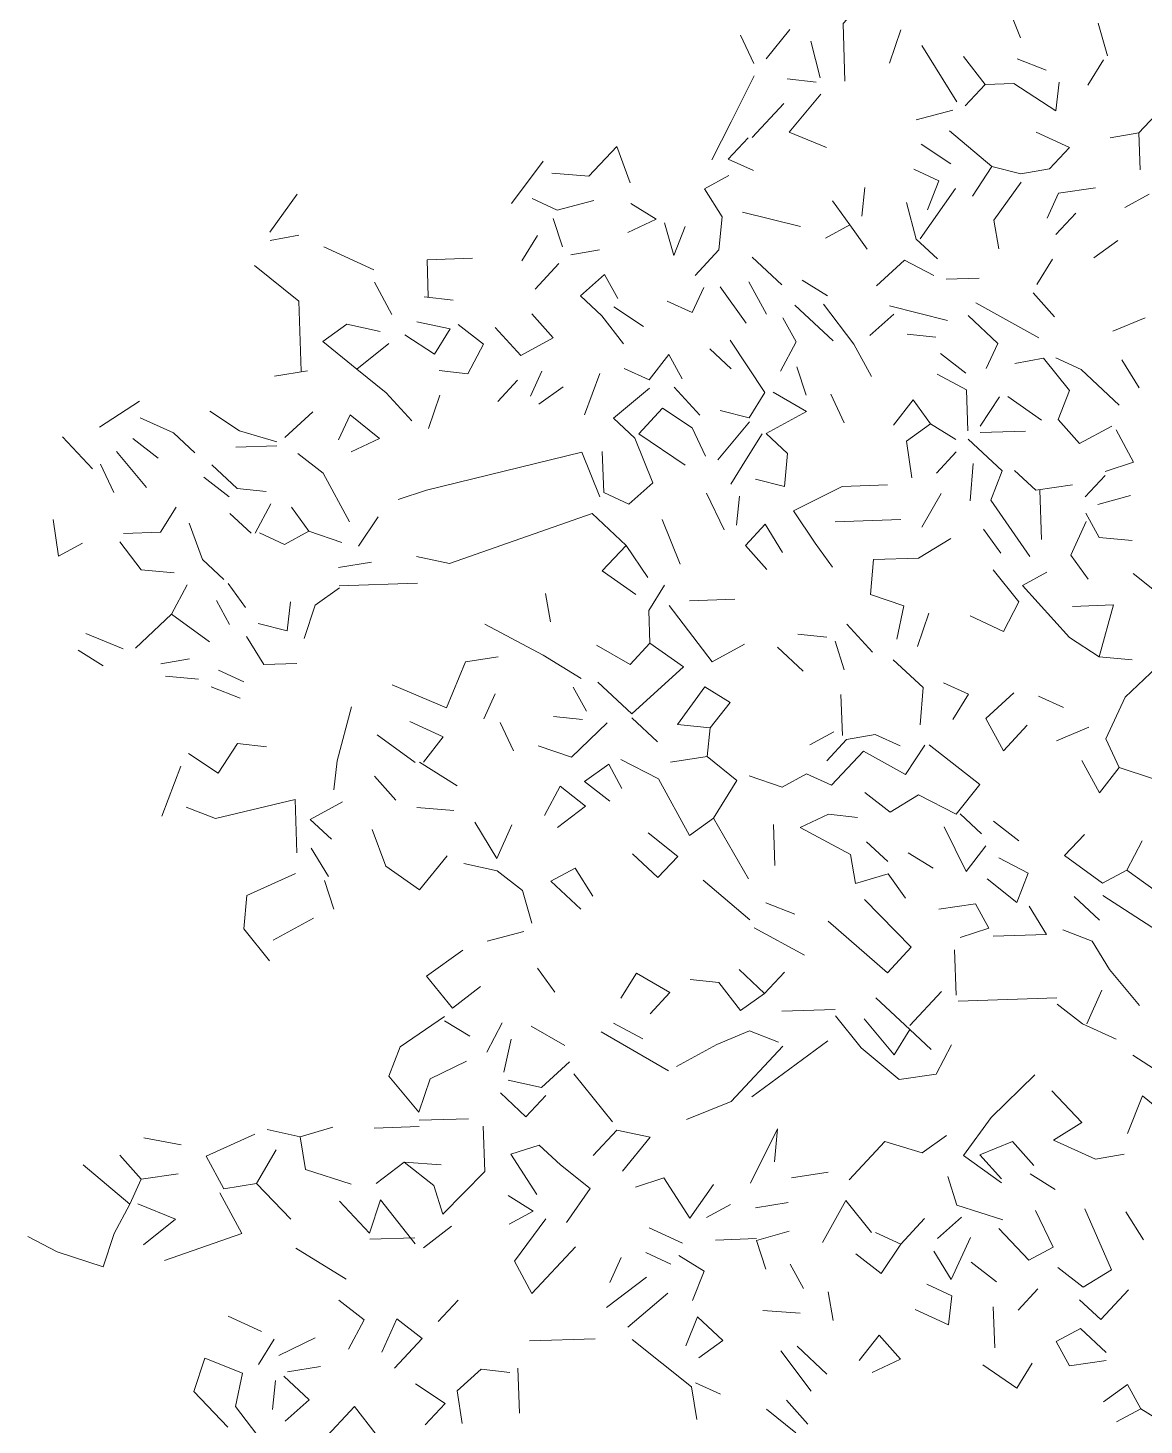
# Model space of a CAD drawing. Header units: metres. Extents: x -2628 to 2344, y 1 to 5026.
# Drawn here: x -2628 to -1326, y 2174 to 3804 of the extents above; entities that cross this region are included whole.
import ezdxf

# ---------------------------------------------------------------- set-up
doc = ezdxf.new("R2010")
doc.units = ezdxf.units.M
doc.layers.add('G-IMPT', color=8, linetype='Continuous', lineweight=13)

# ---------------------------------------------------------------- blocks, each defined once
blk = doc.blocks.new('91 boom02_2D - boom2_dwg_91BM04-5054193-00_0 Basismaterialen')
at = {"layer": 'G-IMPT'}
for p, q in [((-1434.1, 3948.9), (-1466.9, 4032.7)), ((-1593.2, 3918.4), (-1579.5, 3958.9)), ((-1328.3, 3927.3), (-1339.6, 3967)), ((-1438.3, 3923.6), (-1402.8, 3909.9)), ((-1477.2, 3892.3), (-1442.2, 3893.5)), ((-1433.5, 3783.7), (-1398.7, 3789.9)), ((-1626.9, 3732.2), (-1623.1, 3767.3)), ((-1555.9, 3704.6), (-1513, 3766)), ((-2346.3, 3702.9), (-2311.5, 3709.1)), ((-2220, 3667.1), (-2281, 3695.1)), ((-2024.1, 3643.8), (-1995.2, 3674.7)), ((-1609, 3647.7), (-1575.1, 3678.9)), ((-1414, 3649.3), (-1395, 3680)), ((-1668.6, 3635.7), (-1699.4, 3654.7)), ((-2123.7, 3630.3), (-2158.9, 3634.1)), ((-1943, 3611.4), (-1968.8, 3635.6)), ((-1392.7, 3610), (-1418.7, 3639.2)), ((-1661.8, 3580.9), (-1708.3, 3624.3)), ((-1617, 3587.4), (-1587.9, 3613.4)), ((-1572, 3588.9), (-1536.9, 3585.1)), ((-1289.7, 3523.5), (-1310.8, 3557.8)), ((-2300.9, 3544.3), (-2340.7, 3538)), ((-2069.5, 3507.2), (-2045.4, 3533)), ((-2015.8, 3544), (-2029.8, 3513.5)), ((-1963.9, 3490.7), (-1945.6, 3541.3)), ((-2019.4, 3503.8), (-1990.1, 3524.8)), ((-1648.5, 3481.3), (-1664.6, 3515.8)), ((-1483.2, 3476.9), (-1459.4, 3512.7)), ((-1802, 3436.1), (-1763.5, 3482.4)), ((-1428, 3471.2), (-1482.9, 3469.4)), ((-2482.5, 3438.1), (-2513.3, 3462.1)), ((-2536.1, 3396.3), (-2552.3, 3430.8)), ((-1408.5, 3339.3), (-1410.6, 3399.3)), ((-2364.3, 3347.1), (-2345.5, 3382.7)), ((-1794.2, 3351.3), (-1815.6, 3395.6)), ((-1554.1, 3354.4), (-1530.5, 3395.3)), ((-1847.8, 3309.5), (-1869.6, 3363.8)), ((-1458, 3322.6), (-1479, 3352)), ((-1942.5, 3301.3), (-1913.5, 3332.2)), ((-1557.9, 3316.8), (-1518.6, 3340.6)), ((-2462.8, 3298.7), (-2502.9, 3302.4)), ((-2262.1, 3283), (-2167.2, 3286.2)), ((-2395.6, 3236), (-2411.6, 3265.4)), ((-2378.2, 3166.5), (-2408.8, 3180.5)), ((-1811.1, 3110.6), (-1787.1, 3141.4)), ((-2001.6, 3124.2), (-1966.5, 3120.4)), ((-1875.5, 3093.5), (-1906.5, 3122.4)), ((-1454.9, 3082.6), (-1476.2, 3121.9)), ((-2169.8, 3068.5), (-2215.9, 3101.9)), ((-2477.8, 3003), (-2454.8, 3063.9)), ((-1338.1, 3031.5), (-1359.4, 3070.9)), ((-2193.3, 3022.7), (-2219.2, 3051.8)), ((-1933.1, 3021.4), (-1963.9, 3045.4)), ((-2275.2, 2929.9), (-2296.4, 2964.2)), ((-1337.9, 2876.5), (-1368.8, 2905.4)), ((-2342.6, 2852.5), (-2293.5, 2879.2)), ((-1595.8, 2812.7), (-1566.9, 2843.7)), ((-1325.8, 2816.8), (-1347, 2851.1)), ((-2000.3, 2789.1), (-2021.3, 2818.4)), ((-1389.7, 2782.2), (-1509.7, 2778.1)), ((-2103.5, 2735.6), (-2134.2, 2754.5)), ((-2028.9, 2748), (-1988.1, 2724.4)), ((-1862, 2693.7), (-1943.6, 2741)), ((-1760.8, 2662.1), (-1668.1, 2730.2)), ((-1304.1, 2617.4), (-1285.6, 2663.1)), ((-2165.1, 2633.4), (-2105.2, 2635.4)), ((-2454.3, 2603.6), (-2499.6, 2612.1)), ((-1957.2, 2550.4), (-1993.2, 2579.1)), ((-1902.2, 2552.2), (-1867.6, 2563.4)), ((-2225.5, 2496.3), (-2211.9, 2536.8)), ((-1756.3, 2527.1), (-1716.5, 2533.5)), ((-2500.2, 2482), (-2461.2, 2513.3)), ((-1885.5, 2502.8), (-1844.9, 2484.1)), ((-1974.8, 2479.8), (-2027.9, 2422.9)), ((-2253.7, 2440.3), (-2315, 2478.2)), ((-1698, 2429), (-1714, 2458.5)), ((-1463.1, 2437), (-1493.9, 2460.9)), ((-1702, 2398.9), (-1747.1, 2402.4)), ((-2250.8, 2355.4), (-2232, 2391)), ((-2360.2, 2336.7), (-2341.2, 2367.3)), ((-2335.6, 2347.5), (-2291.3, 2369)), ((-2031, 2365.3), (-1951, 2368)), ((-2324.9, 2327.9), (-2285.1, 2334.2))]:
    blk.add_line(p, q, dxfattribs=at)
at = {"layer": 'G-IMPT', "flags": 128}
for points in [[(-1649.8, 3966.6), (-1647.4, 3896.6), (-1649.8, 3966.6), (-1647.4, 3896.6), (-1649.8, 3966.6), (-1647.4, 3896.6), (-1649.8, 3966.6), (-1625.7, 3992.4)], [(-1774.4, 3952.3), (-1758.2, 3917.9)], [(-1553.9, 3939.7), (-1511.5, 3871.2)], [(-1717.6, 3899.2), (-1682.5, 3895.4)], [(-1676.9, 3880.6), (-1715.4, 3834.3), (-1669.7, 3815.8), (-1715.4, 3834.3)], [(-1721.6, 3869.1), (-1760.2, 3827.8)], [(-1520.3, 3835.9), (-1468.8, 3792.6), (-1433.5, 3783.7), (-1468.8, 3792.6)], [(-2003.9, 3784.5), (-1958.7, 3781), (-1924.9, 3817.2), (-1908.4, 3772.7), (-1924.9, 3817.2), (-1958.7, 3781)], [(-2014.4, 3799.2), (-2052.7, 3747.8)], [(-1433.2, 3773.8), (-1466.6, 3727.6), (-1460.5, 3692.8), (-1466.6, 3727.6)], [(-2313.2, 3759), (-2346.6, 3712.9)], [(-1952.7, 3751.2), (-1997.4, 3739.7), (-2027.8, 3753.7), (-1997.4, 3739.7)], [(-1277.6, 3759), (-1307.1, 3743), (-1277.6, 3759), (-1307.1, 3743), (-1277.6, 3759), (-1307.1, 3743)], [(-1876.9, 3728.7), (-1911.4, 3712.6), (-1876.9, 3728.7), (-1907.6, 3747.7)], [(-1662.6, 3751), (-1641.5, 3721.7)], [(-2002, 3729.5), (-1990.9, 3694.9)], [(-1641.5, 3721.7), (-1620.5, 3692.4), (-1641.5, 3721.7), (-1671, 3705.7)], [(-2021.3, 3708.9), (-2040.3, 3678.2)], [(-1980.5, 3685.2), (-1945.7, 3691.4)], [(-1760.3, 3682.7), (-1724.2, 3648.8), (-1760.3, 3682.7), (-1724.2, 3648.8)], [(-1539.5, 3660.1), (-1575.1, 3678.9), (-1609, 3647.7), (-1575.1, 3678.9)], [(-2219.5, 3652.1), (-2198.2, 3612.9)], [(-1939.7, 3661.6), (-1923.7, 3632.1), (-1939.7, 3661.6), (-1968.8, 3635.6), (-1943, 3611.4), (-1916.8, 3577.3), (-1943, 3611.4), (-1968.8, 3635.6), (-1943, 3611.4), (-1968.8, 3635.6)], [(-1484.3, 3656.9), (-1524.3, 3655.6)], [(-1593.2, 3623.2), (-1522.6, 3605.6), (-1593.2, 3623.2), (-1522.6, 3605.6)], [(-2212.5, 3592.3), (-2252.8, 3601)], [(-1497.8, 3611.5), (-1461.6, 3577.7), (-1475.6, 3547.2), (-1461.6, 3577.7)], [(-1282.5, 3608.7), (-1322, 3592.4)], [(-1811.6, 3570.9), (-1785.7, 3546.7)], [(-1705.8, 3549.4), (-1694.6, 3514.8), (-1705.8, 3549.4), (-1694.6, 3514.8)], [(-1406, 3559.6), (-1374.6, 3520.6), (-1406, 3559.6), (-1374.6, 3520.6)], [(-1928.8, 3486.8), (-1903, 3462.7), (-1881.1, 3408.4), (-1903, 3462.7), (-1928.8, 3486.8), (-1885, 3523.4)], [(-2504.8, 3507.4), (-2553.8, 3475.8)], [(-1449.4, 3513.1), (-1408.4, 3484.5)], [(-2419.4, 3495.3), (-2383.5, 3471.5), (-2338, 3458), (-2383.5, 3471.5)], [(-2294.3, 3494.5), (-2328.2, 3463.3)], [(-2249.1, 3491), (-2213.1, 3462.3)], [(-1388.4, 3485.1), (-1362.4, 3455.9), (-1388.4, 3485.1), (-1362.4, 3455.9)], [(-2598.4, 3464.2), (-2562.1, 3425.4), (-2598.4, 3464.2), (-2562.1, 3425.4)], [(-1833.3, 3475.1), (-1817.1, 3440.6)], [(-2337.9, 3453), (-2387.8, 3451.4)], [(-1491.7, 3431.6), (-1495.1, 3386.4), (-1491.7, 3431.6), (-1495.1, 3386.4)], [(-2426.6, 3415), (-2395.8, 3391.1)], [(-1331.1, 3417), (-1355.3, 3391.2)], [(-1709.9, 3374.2), (-1683.6, 3335), (-1709.9, 3374.2), (-1650.8, 3403.7), (-1595.9, 3405.6), (-1650.8, 3403.7), (-1709.9, 3374.2), (-1650.8, 3403.7)], [(-1339.9, 3381.7), (-1300.3, 3393)], [(-2214.9, 3367.1), (-2238.7, 3331.3)], [(-1579.4, 3363.6), (-1659.3, 3360.9), (-1579.4, 3363.6), (-1659.3, 3360.9)], [(-2529.1, 3336.5), (-2502.9, 3302.4), (-2462.8, 3298.7), (-2502.9, 3302.4)], [(-2397.3, 3285.9), (-2376.2, 3256.6), (-2397.3, 3285.9), (-2376.2, 3256.6)], [(-2360.6, 3237.2), (-2325.3, 3228.3), (-2321.5, 3263.5), (-2325.3, 3228.3)], [(-2321.5, 3263.5), (-2325.3, 3228.3)], [(-1781.2, 3266.7), (-1836.3, 3264.9), (-1781.2, 3266.7), (-1836.3, 3264.9), (-1781.2, 3266.7), (-1836.3, 3264.9)], [(-1861.1, 3259), (-1808.7, 3190.8), (-1769.4, 3212.1), (-1808.7, 3190.8)], [(-1559.2, 3209.2), (-1545.5, 3249.7)], [(-2570.3, 3225.1), (-2524.7, 3206.6)], [(-2375.1, 3221.6), (-2353.9, 3187.3), (-2375.1, 3221.6), (-2353.9, 3187.3), (-2313.9, 3188.6), (-2353.9, 3187.3)], [(-1884.5, 3213.2), (-1843.6, 3184.6), (-1884.5, 3213.2), (-1908.7, 3187.4)], [(-1808.7, 3190.8), (-1769.4, 3212.1)], [(-1704.8, 3224.3), (-1669.6, 3220.5)], [(-1659.5, 3215.8), (-1648.3, 3181.1)], [(-1729.3, 3208.4), (-1698.3, 3179.4)], [(-1307, 3147.6), (-1330.3, 3096.9), (-1307, 3147.6), (-1268.2, 3184)], [(-2473.5, 3173.3), (-2433.4, 3169.6)], [(-2382.5, 3146.3), (-2418, 3160.1)], [(-1977.8, 3160), (-1961.7, 3130.5), (-1977.8, 3160), (-1961.7, 3130.5)], [(-1851.1, 3114.3), (-1811.1, 3110.6), (-1787.1, 3141.4), (-1817.7, 3160.4)], [(-2072.5, 3151.8), (-2086.5, 3121.3)], [(-1652.3, 3151), (-1650.6, 3101), (-1652.3, 3151), (-1650.6, 3101)], [(-2066.4, 3117), (-2050.2, 3082.5)], [(-1660.8, 3105.7), (-1690.2, 3089.7)], [(-2164.8, 3068.7), (-2118.8, 3040.1)], [(-1918.6, 3036.9), (-1934.6, 3066.4), (-1963.9, 3045.4), (-1933.1, 3021.4), (-1963.9, 3045.4), (-1933.1, 3021.4), (-1963.9, 3045.4), (-1934.6, 3066.4)], [(-1962.9, 3015.4), (-1997, 2989.3), (-1962.9, 3015.4), (-1993.7, 3039.4), (-2012.5, 3003.8), (-1993.7, 3039.4)], [(-2122.8, 3010), (-2168, 3013.5), (-2122.8, 3010), (-2168, 3013.5), (-2122.8, 3010), (-2168, 3013.5)], [(-2097.3, 2995.9), (-2070.8, 2951.8), (-2052.2, 2992.4), (-2070.8, 2951.8)], [(-1874.9, 2928.4), (-1905.9, 2957.3), (-1874.9, 2928.4), (-1905.9, 2957.3), (-1874.9, 2928.4), (-1850.8, 2954.2), (-1874.9, 2928.4), (-1850.8, 2954.2)], [(-1570.8, 2958.7), (-1540.1, 2939.7), (-1570.8, 2958.7), (-1540.1, 2939.7)], [(-2110.6, 2945.4), (-2070.3, 2936.8)], [(-2039.5, 2912.8), (-2028.1, 2873.2), (-2039.5, 2912.8), (-2070.3, 2936.8), (-2039.5, 2912.8), (-2070.3, 2936.8)], [(-1819.7, 2925.2), (-1763.1, 2877.1), (-1819.7, 2925.2), (-1763.1, 2877.1), (-1819.7, 2925.2), (-1763.1, 2877.1)], [(-1333.8, 2906.6), (-1267.4, 2863.8)], [(-1743.8, 2897.7), (-1708.3, 2884), (-1743.8, 2897.7), (-1708.3, 2884)], [(-1623.8, 2901.8), (-1566.9, 2843.7), (-1595.8, 2812.7), (-1668, 2875.3), (-1595.8, 2812.7), (-1566.9, 2843.7)], [(-1423.5, 2893.6), (-1402.3, 2859.3), (-1467.3, 2857.1), (-1402.3, 2859.3)], [(-1757.8, 2867.3), (-1696.7, 2834.3), (-1757.8, 2867.3), (-1696.7, 2834.3)], [(-2156.1, 2808.8), (-2124.7, 2769.8)], [(-1776.1, 2816.6), (-1745.1, 2787.6), (-1721, 2813.5), (-1745.1, 2787.6)], [(-1335, 2791.5), (-1353.6, 2750.8)], [(-1724.3, 2765.9), (-1659.3, 2768.1)], [(-2064.1, 2751.8), (-2082.9, 2716.2)], [(-1893.3, 2732.6), (-1929, 2751.4), (-1893.3, 2732.6), (-1929, 2751.4)], [(-1627.8, 2721.6), (-1581.5, 2683.1), (-1627.8, 2721.6), (-1581.5, 2683.1), (-1536.7, 2689.6), (-1517.9, 2725.3), (-1536.7, 2689.6), (-1581.5, 2683.1), (-1627.8, 2721.6), (-1659.1, 2760.5)], [(-1659.1, 2760.5), (-1627.8, 2721.6), (-1581.5, 2683.1), (-1627.8, 2721.6), (-1581.5, 2683.1), (-1627.8, 2721.6)], [(-2053.4, 2732.2), (-2062, 2691.9)], [(-1722.9, 2723.4), (-1785.6, 2656.2), (-1840, 2634.4), (-1785.6, 2656.2)], [(-1976.9, 2689.8), (-1929.9, 2631.4)], [(-1359.6, 2630.6), (-1395.9, 2669.4), (-1359.6, 2630.6), (-1393.9, 2609.4), (-1359.6, 2630.6), (-1395.9, 2669.4)], [(-2364.6, 2616.7), (-2423.8, 2589.7), (-2364.6, 2616.7), (-2423.8, 2589.7), (-2402.4, 2550.3), (-2423.8, 2589.7)], [(-2019, 2603.3), (-2053.6, 2592.1), (-2019, 2603.3), (-1993.2, 2579.1)], [(-1503.3, 2590.7), (-1457.1, 2557.3)], [(-2147.4, 2554), (-2136.2, 2519.3)], [(-1835.9, 2514.5), (-1867.6, 2563.4), (-1902.2, 2552.2), (-1867.6, 2563.4), (-1902.2, 2552.2), (-1867.6, 2563.4), (-1902.2, 2552.2), (-1867.6, 2563.4), (-1835.9, 2514.5), (-1807.2, 2555.4), (-1835.9, 2514.5), (-1807.2, 2555.4)], [(-2506.9, 2531.8), (-2461.2, 2513.3), (-2500.2, 2482), (-2461.2, 2513.3), (-2500.2, 2482), (-2461.2, 2513.3), (-2500.2, 2482), (-2461.2, 2513.3), (-2506.9, 2531.8), (-2461.2, 2513.3), (-2506.9, 2531.8), (-2461.2, 2513.3), (-2506.9, 2531.8), (-2461.2, 2513.3)], [(-1786.4, 2531.1), (-1815.9, 2515.1), (-1786.4, 2531.1), (-1815.9, 2515.1)], [(-1646.5, 2535.8), (-1674.8, 2484.9), (-1646.5, 2535.8), (-1615.2, 2496.9), (-1646.5, 2535.8), (-1674.8, 2484.9)], [(-1550.8, 2514.1), (-1579.7, 2483), (-1550.8, 2514.1), (-1579.7, 2483)], [(-1505.8, 2515.6), (-1534.9, 2489.6)], [(-1305.9, 2522.3), (-1284.7, 2488)], [(-2125.8, 2504.7), (-2159.9, 2478.5), (-2125.8, 2504.7), (-2159.9, 2478.5)], [(-2225.2, 2488.8), (-2170.3, 2490.6), (-2225.2, 2488.8), (-2170.3, 2490.6)], [(-1919.4, 2466.6), (-1933.3, 2436.1), (-1919.4, 2466.6), (-1933.3, 2436.1)], [(-1889.5, 2472.6), (-1859.1, 2458.6), (-1889.5, 2472.6), (-1859.1, 2458.6), (-1889.5, 2472.6), (-1859.1, 2458.6)], [(-1323.5, 2451.7), (-1357.8, 2430.5), (-1323.5, 2451.7), (-1357.8, 2430.5)], [(-2262.8, 2415), (-2232, 2391), (-2250.8, 2355.4), (-2232, 2391), (-2262.8, 2415), (-2232, 2391)], [(-2117.8, 2414.8), (-2141.9, 2389)], [(-1667.8, 2425), (-1661.6, 2390.2), (-1667.8, 2425), (-1661.6, 2390.2), (-1667.8, 2425), (-1661.6, 2390.2), (-1667.8, 2425), (-1661.6, 2390.2)], [(-1302.7, 2427.4), (-1336.4, 2391.2), (-1302.7, 2427.4), (-1336.4, 2391.2), (-1362.3, 2415.4), (-1336.4, 2391.2)], [(-2397.2, 2395.4), (-2356.5, 2376.8)], [(-1826.8, 2394.7), (-1795.9, 2365.7), (-1825.1, 2344.7), (-1795.9, 2365.7), (-1826.8, 2394.7), (-1840.7, 2359.2)], [(-2192, 2392.3), (-2161.2, 2368.4)], [(-1390.6, 2364.4), (-1374.6, 2334.9)], [(-2425.5, 2344.4), (-2439.1, 2304), (-2425.5, 2344.4), (-2439.1, 2304), (-2425.5, 2344.4), (-2439.1, 2304), (-2425.5, 2344.4), (-2379.9, 2326)], [(-1669.4, 2324.9), (-1705.6, 2358.8)], [(-1743, 2282.5), (-1707, 2253.6)]]:
    blk.add_lwpolyline(points, close=True, dxfattribs=at)
for points in [[(-1714.6, 3959.3), (-1743.4, 3923.4), (-1714.6, 3959.3), (-1743.4, 3923.4)], [(-1677.6, 3900.6), (-1689.1, 3945.2), (-1677.6, 3900.6), (-1689.1, 3945.2)], [(-1503.4, 3926.5), (-1477.2, 3892.3), (-1503.4, 3926.5), (-1477.2, 3892.3), (-1501.3, 3866.5), (-1477.2, 3892.3), (-1442.2, 3893.5), (-1391.1, 3860.2), (-1387.2, 3895.4), (-1391.1, 3860.2)], [(-1333.1, 3922.2), (-1352.1, 3891.5), (-1333.1, 3922.2), (-1352.1, 3891.5)], [(-1809.4, 3801), (-1785.8, 3846.9), (-1757.7, 3902.8), (-1785.8, 3846.9), (-1757.7, 3902.8)], [(-1516.2, 3861), (-1560.8, 3849.5), (-1516.2, 3861), (-1560.8, 3849.5)], [(-1290.1, 3833.6), (-1288.6, 3788.6), (-1290.1, 3833.6), (-1288.6, 3788.6), (-1290.1, 3833.6), (-1324.9, 3827.5), (-1290.1, 3833.6), (-1256.3, 3869.8), (-1215.7, 3851.1), (-1256.3, 3869.8), (-1215.7, 3851.1), (-1256.3, 3869.8)], [(-1765.2, 3827.6), (-1789.4, 3801.7), (-1758.8, 3787.8), (-1789.4, 3801.7), (-1758.8, 3787.8)], [(-1492.6, 3756.7), (-1468.8, 3792.6), (-1433.5, 3783.7), (-1398.7, 3789.9), (-1374.6, 3815.7), (-1415.2, 3834.4), (-1374.6, 3815.7)], [(-1518.9, 3795.9), (-1554.8, 3819.7), (-1518.9, 3795.9), (-1554.8, 3819.7), (-1518.9, 3795.9), (-1554.8, 3819.7), (-1518.9, 3795.9), (-1554.8, 3819.7)], [(-1547.1, 3739.9), (-1533.3, 3775.4), (-1547.1, 3739.9), (-1533.3, 3775.4), (-1563.8, 3789.4)], [(-1829.6, 3660.3), (-1800.6, 3691.3), (-1796.9, 3731.4), (-1818.1, 3765.7), (-1788.7, 3781.8)], [(-1800.6, 3691.3), (-1796.9, 3731.4), (-1818.1, 3765.7)], [(-1387.7, 3760.3), (-1401.7, 3729.8), (-1387.7, 3760.3), (-1401.7, 3729.8), (-1387.7, 3760.3), (-1342.9, 3766.8)], [(-1701.5, 3719.7), (-1772.1, 3737.3), (-1701.5, 3719.7), (-1772.1, 3737.3)], [(-1535.1, 3680.3), (-1560.9, 3704.4), (-1572.5, 3749), (-1560.9, 3704.4), (-1535.1, 3680.3), (-1560.9, 3704.4), (-1572.5, 3749)], [(-1391.1, 3710.1), (-1366.9, 3736), (-1391.1, 3710.1), (-1366.9, 3736)], [(-1855.4, 3684.4), (-1841.6, 3719.9), (-1855.4, 3684.4), (-1866.8, 3724.1)], [(-1315.7, 3702.7), (-1345, 3681.7), (-1315.7, 3702.7), (-1345, 3681.7)], [(-2311.3, 3629), (-2308.5, 3544.1), (-2311.3, 3629), (-2308.5, 3544.1), (-2311.3, 3629), (-2365.3, 3672.3)], [(-2153.9, 3634.3), (-2155.4, 3679.3), (-2100.4, 3681.2), (-2155.4, 3679.3), (-2100.4, 3681.2), (-2155.4, 3679.3)], [(-1742.9, 3613.2), (-1764.3, 3652.5), (-1742.9, 3613.2), (-1764.3, 3652.5)], [(-1863.6, 3629.2), (-1833.1, 3615.1), (-1819.1, 3645.6), (-1833.1, 3615.1)], [(-1767.6, 3602.3), (-1799.1, 3646.3), (-1767.6, 3602.3), (-1799.1, 3646.3), (-1767.6, 3602.3), (-1799.1, 3646.3)], [(-1892.5, 3598.1), (-1928.3, 3622), (-1892.5, 3598.1), (-1928.3, 3622)], [(-1615.3, 3537.5), (-1636.6, 3576.8), (-1673.4, 3625.5), (-1636.6, 3576.8)], [(-1411.8, 3584.4), (-1488.2, 3626.8), (-1411.8, 3584.4), (-1488.2, 3626.8)], [(-2173.8, 3483.6), (-2205, 3517.5), (-2240.9, 3546.4), (-2282.1, 3580), (-2252.8, 3601), (-2212.5, 3592.3), (-2252.8, 3601), (-2282.1, 3580), (-2240.9, 3546.4), (-2202, 3577.7)], [(-2146.5, 3564.6), (-2127.5, 3595.2), (-2167.9, 3603.8), (-2127.5, 3595.2), (-2167.9, 3603.8), (-2127.5, 3595.2), (-2146.5, 3564.6), (-2182.4, 3588.3)], [(-2105.7, 3540.9), (-2140.9, 3544.7), (-2105.7, 3540.9), (-2140.9, 3544.7), (-2105.7, 3540.9), (-2086.9, 3576.6), (-2117.8, 3600.5), (-2086.9, 3576.6)], [(-2002.2, 3584.4), (-2041.4, 3563.1), (-2072.6, 3597.1), (-2041.4, 3563.1), (-2002.2, 3584.4), (-2028.1, 3613.5), (-2002.2, 3584.4), (-2041.4, 3563.1), (-2072.6, 3597.1)], [(-1706.8, 3579.4), (-1722.8, 3608.9), (-1706.8, 3579.4), (-1725.6, 3543.8), (-1706.8, 3579.4), (-1722.8, 3608.9)], [(-2205, 3517.5), (-2240.9, 3546.4), (-2282.1, 3580), (-2240.9, 3546.4), (-2282.1, 3580)], [(-1786.9, 3581.7), (-1744.7, 3518.1), (-1763.7, 3487.4), (-1799.1, 3496.3), (-1763.7, 3487.4), (-1744.7, 3518.1), (-1763.7, 3487.4)], [(-1885.3, 3533.3), (-1861.4, 3564.2), (-1845.4, 3534.7), (-1861.4, 3564.2), (-1885.3, 3533.3), (-1915.8, 3547.3), (-1885.3, 3533.3), (-1861.4, 3564.2), (-1845.4, 3534.7)], [(-1500.4, 3541.4), (-1531.2, 3565.3), (-1500.4, 3541.4), (-1531.2, 3565.3)], [(-1323.1, 3477.3), (-1362.4, 3455.9), (-1388.4, 3485.1), (-1374.6, 3520.6), (-1406, 3559.6), (-1440.8, 3553.4)], [(-1314, 3502.6), (-1360.5, 3546.1), (-1391, 3560.1), (-1360.5, 3546.1)], [(-1499.7, 3521.3), (-1498, 3471.4), (-1499.7, 3521.3), (-1535.4, 3540.2)], [(-1823.9, 3490.4), (-1855, 3524.4), (-1823.9, 3490.4), (-1855, 3524.4), (-1823.9, 3490.4), (-1855, 3524.4)], [(-1694, 3494.8), (-1734.8, 3518.5), (-1694, 3494.8), (-1734.8, 3518.5), (-1694, 3494.8), (-1743.1, 3468.1), (-1717.2, 3444), (-1720.9, 3403.8), (-1756.2, 3412.6), (-1720.9, 3403.8), (-1756.2, 3412.6), (-1720.9, 3403.8), (-1717.2, 3444), (-1743.1, 3468.1)], [(-2139.9, 3514.8), (-2153.5, 3474.2), (-2139.9, 3514.8), (-2153.5, 3474.2), (-2139.9, 3514.8), (-2153.5, 3474.2)], [(-1898.1, 3467.9), (-1841.8, 3429.8), (-1898.1, 3467.9), (-1869.2, 3498.9), (-1833.3, 3475.1), (-1869.2, 3498.9), (-1833.3, 3475.1), (-1817.1, 3440.6)], [(-1564.4, 3509.2), (-1588.3, 3478.4), (-1564.4, 3509.2), (-1543.3, 3479.9)], [(-2437.7, 3444.6), (-2463.5, 3468.8), (-2504.1, 3487.4)], [(-2247.6, 3446.1), (-2213.1, 3462.3), (-2249.1, 3491), (-2263.1, 3460.6)], [(-1786, 3406.6), (-1767, 3437.3), (-1748, 3467.9), (-1767, 3437.3), (-1748, 3467.9), (-1767, 3437.3), (-1748, 3467.9)], [(-1566.1, 3414.1), (-1572.6, 3458.9), (-1543.3, 3479.9), (-1512.7, 3460.9), (-1543.3, 3479.9), (-1572.6, 3458.9)], [(-1331.2, 3422), (-1296.6, 3433.2), (-1317.9, 3472.5), (-1296.6, 3433.2)], [(-1470.2, 3387.3), (-1422.8, 3318.8), (-1470.2, 3387.3), (-1456.4, 3422.8), (-1497.7, 3461.4)], [(-2496.3, 3402.6), (-2532.8, 3446.5), (-2496.3, 3402.6), (-2532.8, 3446.5)], [(-2351, 3397.6), (-2386.1, 3401.4), (-2351, 3397.6), (-2386.1, 3401.4), (-2417.2, 3430.3)], [(-2281.8, 3419.9), (-2249.7, 3360.9), (-2281.8, 3419.9), (-2249.7, 3360.9), (-2281.8, 3419.9), (-2249.7, 3360.9), (-2281.8, 3419.9), (-2312.6, 3443.9)], [(-1967.4, 3445.5), (-1945.5, 3391.3), (-1967.4, 3445.5), (-2156, 3399.2), (-2190.6, 3388), (-2156, 3399.2)], [(-1881.1, 3408.4), (-1910.2, 3382.4), (-1940.7, 3396.4), (-1942.4, 3446.4), (-1940.7, 3396.4), (-1910.2, 3382.4)], [(-1512.2, 3445.9), (-1536.3, 3420.1), (-1512.2, 3445.9), (-1536.3, 3420.1), (-1512.2, 3445.9), (-1536.3, 3420.1)], [(-1441.4, 3423.3), (-1415.5, 3399.2), (-1370.7, 3405.7)], [(-1775.5, 3392), (-1779.3, 3356.8), (-1775.5, 3392), (-1779.3, 3356.8)], [(-2574.1, 3335), (-2603.5, 3319), (-2574.1, 3335), (-2603.5, 3319), (-2574.1, 3335), (-2603.5, 3319), (-2610, 3363.8)], [(-2524.4, 3346.7), (-2479.4, 3348.2), (-2460.5, 3378.8)], [(-2369.3, 3346.9), (-2395.2, 3371.1), (-2369.3, 3346.9), (-2395.2, 3371.1)], [(-2328.8, 3333.3), (-2299.3, 3349.3), (-2320.4, 3378.6), (-2299.3, 3349.3), (-2258.9, 3335.6), (-2299.3, 3349.3), (-2328.8, 3333.3), (-2359.3, 3347.3)], [(-1954.9, 3370.9), (-1913.5, 3332.2), (-1954.9, 3370.9), (-2128, 3310), (-2168.3, 3318.6)], [(-1683.6, 3335), (-1662.6, 3305.7), (-1683.6, 3335), (-1709.9, 3374.2), (-1683.6, 3335), (-1662.6, 3305.7)], [(-1298.4, 3338.1), (-1338.5, 3341.7), (-1298.4, 3338.1), (-1338.5, 3341.7), (-1354.6, 3371.2), (-1338.5, 3341.7)], [(-2402.4, 3290.7), (-2428.3, 3314.9), (-2402.4, 3290.7), (-2428.3, 3314.9), (-2402.4, 3290.7), (-2428.3, 3314.9), (-2444.8, 3359.3), (-2428.3, 3314.9)], [(-1742.5, 3303), (-1768.5, 3332.2), (-1744.3, 3358), (-1723.2, 3323.7)], [(-1351.9, 3291.2), (-1372.8, 3320.5), (-1354.2, 3361.2), (-1372.8, 3320.5), (-1354.2, 3361.2)], [(-1901.6, 3272.7), (-1942.5, 3301.3), (-1913.5, 3332.2), (-1887.2, 3293.2)], [(-1584.5, 3218.4), (-1575.9, 3258.7), (-1584.5, 3218.4), (-1575.9, 3258.7), (-1584.5, 3218.4), (-1575.9, 3258.7), (-1616.4, 3272.3), (-1575.9, 3258.7), (-1616.4, 3272.3), (-1612.8, 3314.9), (-1557.9, 3316.8), (-1518.6, 3340.6), (-1557.9, 3316.8), (-1612.8, 3314.9)], [(-2262.9, 3305.5), (-2223, 3311.8), (-2262.9, 3305.5), (-2223, 3311.8)], [(-1495.4, 3246.4), (-1454.8, 3227.7), (-1436, 3263.4), (-1467.3, 3302.3)], [(-1370.7, 3258.1), (-1320.8, 3259.8), (-1338.6, 3196.6), (-1374.5, 3220.4), (-1338.6, 3196.6), (-1298.5, 3192.9), (-1338.6, 3196.6), (-1374.5, 3220.4), (-1431.7, 3283.5), (-1402.2, 3299.5), (-1431.7, 3283.5), (-1402.2, 3299.5), (-1431.7, 3283.5), (-1402.2, 3299.5), (-1431.7, 3283.5)], [(-1191.1, 3271.6), (-1261, 3269.3), (-1191.1, 3271.6), (-1261, 3269.3), (-1297.1, 3298.1)], [(-2447.2, 3284.2), (-2466.1, 3248.6), (-2447.2, 3284.2), (-2466.1, 3248.6), (-2509.7, 3207.1), (-2466.1, 3248.6), (-2447.2, 3284.2), (-2466.1, 3248.6), (-2419.9, 3215.1), (-2466.1, 3248.6), (-2509.7, 3207.1), (-2466.1, 3248.6), (-2419.9, 3215.1)], [(-2291.3, 3259.5), (-2305, 3219), (-2291.3, 3259.5), (-2262, 3280.5)], [(-1885.9, 3253.2), (-1884.5, 3213.2), (-1885.9, 3253.2), (-1866.9, 3283.8)], [(-2005.5, 3239.1), (-2011.6, 3273.9), (-2005.5, 3239.1), (-2011.6, 3273.9)], [(-1968.2, 3170.3), (-2014.1, 3198.8), (-2085.4, 3236.4)], [(-1614, 3202.3), (-1645.2, 3236.3), (-1614, 3202.3), (-1645.2, 3236.3)], [(-2353.9, 3187.3), (-2375.1, 3221.6), (-2353.9, 3187.3), (-2313.9, 3188.6)], [(-1949.5, 3211), (-1908.7, 3187.4), (-1884.5, 3213.2), (-1843.6, 3184.6), (-1906.6, 3127.4), (-1948, 3166)], [(-1906.6, 3127.4), (-1843.6, 3184.6), (-1884.5, 3213.2), (-1908.7, 3187.4)], [(-2549, 3185.8), (-2579.6, 3204.8), (-2549, 3185.8), (-2579.6, 3204.8)], [(-2444.2, 3194.3), (-2479, 3188.1), (-2444.2, 3194.3), (-2479, 3188.1)], [(-2069.1, 3196.9), (-2108.9, 3190.6), (-2132, 3134.8), (-2198, 3162.6), (-2132, 3134.8), (-2108.9, 3190.6)], [(-1556, 3114.2), (-1552.5, 3159.3), (-1588.7, 3193.2), (-1552.5, 3159.3)], [(-1516.2, 3120.6), (-1497.2, 3151.2), (-1527.7, 3165.2)], [(-1425.9, 3113.6), (-1454.9, 3082.6), (-1476.2, 3121.9), (-1442.2, 3153.1)], [(-1381.6, 3135.1), (-1412.1, 3149.1), (-1381.6, 3135.1), (-1412.1, 3149.1)], [(-2268.8, 3035.1), (-2264.9, 3070.3), (-2268.8, 3035.1), (-2264.9, 3070.3), (-2268.8, 3035.1), (-2264.9, 3070.3), (-2268.8, 3035.1), (-2264.9, 3070.3), (-2247.1, 3135.9)], [(-2159.8, 3068.8), (-2135.8, 3099.7), (-2159.8, 3068.8), (-2135.8, 3099.7), (-2176.5, 3118.3)], [(-2020.4, 3088.6), (-1979.9, 3074.9), (-1936.3, 3116.4), (-1979.9, 3074.9), (-2020.4, 3088.6), (-1979.9, 3074.9), (-1936.3, 3116.4), (-1979.9, 3074.9), (-1936.3, 3116.4)], [(-1836.6, 2979.7), (-1874, 3048.4), (-1836.6, 2979.7), (-1874, 3048.4), (-1919.8, 3072), (-1874, 3048.4), (-1919.8, 3072), (-1874, 3048.4), (-1836.6, 2979.7), (-1807.3, 3000.7), (-1778.8, 3046.6), (-1814.8, 3075.5), (-1859.7, 3068.9), (-1814.8, 3075.5), (-1859.7, 3068.9), (-1814.8, 3075.5), (-1811.1, 3110.6), (-1851.1, 3114.3)], [(-1390.3, 3094.8), (-1350.8, 3111.2), (-1390.3, 3094.8), (-1350.8, 3111.2)], [(-2350.5, 3087.4), (-2385.7, 3091.2), (-2409.5, 3055.4), (-2385.7, 3091.2), (-2350.5, 3087.4), (-2385.7, 3091.2), (-2409.5, 3055.4), (-2445.3, 3079.2)], [(-1645.4, 3096.2), (-1610.6, 3102.4), (-1645.4, 3096.2), (-1610.6, 3102.4), (-1580.2, 3088.4), (-1610.6, 3102.4), (-1645.4, 3096.2), (-1669.6, 3070.4)], [(-1330.3, 3096.9), (-1314.1, 3062.3), (-1273.6, 3048.8), (-1254.6, 3079.4), (-1273.6, 3048.8), (-1314.1, 3062.3), (-1338.1, 3031.5), (-1359.4, 3070.9), (-1338.1, 3031.5), (-1359.4, 3070.9), (-1338.1, 3031.5), (-1314.1, 3062.3)], [(-1778.8, 3046.6), (-1814.8, 3075.5), (-1778.8, 3046.6), (-1807.3, 3000.7), (-1764.8, 2927.1), (-1807.3, 3000.7), (-1778.8, 3046.6), (-1807.3, 3000.7)], [(-1624.9, 3081.9), (-1574, 3053.6), (-1624.9, 3081.9), (-1663.6, 3040.6), (-1624.9, 3081.9), (-1574, 3053.6), (-1550.2, 3089.4), (-1574, 3053.6), (-1624.9, 3081.9), (-1663.6, 3040.6), (-1694, 3054.5), (-1723.6, 3038.5), (-1764, 3052.1), (-1723.6, 3038.5), (-1764, 3052.1), (-1723.6, 3038.5), (-1694, 3054.5)], [(-1512.3, 3005.6), (-1558.1, 3029.1), (-1592.4, 3007.9), (-1623.2, 3031.9), (-1592.4, 3007.9), (-1558.1, 3029.1), (-1512.3, 3005.6), (-1483.5, 3041.7), (-1545.2, 3089.6), (-1483.5, 3041.7), (-1512.3, 3005.6), (-1558.1, 3029.1), (-1592.4, 3007.9), (-1623.2, 3031.9)], [(-2315.9, 3023.5), (-2313.7, 2958.6), (-2315.9, 3023.5), (-2412.6, 3000.2), (-2448.1, 3014.1), (-2412.6, 3000.2), (-2448.1, 3014.1)], [(-2258.2, 3020.5), (-2297.6, 2999.1), (-2271.7, 2975), (-2297.6, 2999.1), (-2258.2, 3020.5), (-2297.6, 2999.1), (-2271.7, 2975)], [(-1481.5, 2981.7), (-1507.3, 3005.8), (-1481.5, 2981.7), (-1507.3, 3005.8), (-1481.5, 2981.7), (-1507.3, 3005.8)], [(-1732.8, 2943.2), (-1734.5, 2993.1), (-1732.8, 2943.2), (-1734.5, 2993.1)], [(-1667.4, 3005.4), (-1632.2, 3001.6), (-1667.4, 3005.4), (-1701.9, 2989.2), (-1640.7, 2956.3), (-1634.5, 2921.4), (-1594.9, 2932.8), (-1573.9, 2903.5), (-1594.9, 2932.8), (-1634.5, 2921.4), (-1640.7, 2956.3), (-1701.9, 2989.2)], [(-1701.9, 2989.2), (-1667.4, 3005.4), (-1632.2, 3001.6), (-1667.4, 3005.4), (-1632.2, 3001.6)], [(-1500, 2936), (-1476, 2966.9), (-1500, 2936), (-1526.8, 2990.1)], [(-1467, 2997.2), (-1436.2, 2973.2), (-1467, 2997.2), (-1436.2, 2973.2)], [(-2164.6, 2913.6), (-2130.9, 2954.7), (-2164.6, 2913.6), (-2205.6, 2942.2), (-2222, 2986.7), (-2205.6, 2942.2), (-2222, 2986.7)], [(-1850.8, 2954.2), (-1886.8, 2983), (-1850.8, 2954.2), (-1886.8, 2983)], [(-1595.4, 2947.8), (-1621.2, 2972), (-1595.4, 2947.8), (-1621.2, 2972), (-1595.4, 2947.8), (-1621.2, 2972)], [(-1380.5, 2955.1), (-1356.4, 2980.9), (-1380.5, 2955.1), (-1356.4, 2980.9), (-1380.5, 2955.1), (-1334.3, 2921.6), (-1304.9, 2937.6), (-1286.1, 2973.3), (-1304.9, 2937.6), (-1258.8, 2904.1), (-1304.9, 2937.6), (-1286.1, 2973.3), (-1304.9, 2937.6), (-1334.3, 2921.6), (-1304.9, 2937.6), (-1286.1, 2973.3), (-1304.9, 2937.6), (-1286.1, 2973.3)], [(-1968.7, 2890.1), (-2004.9, 2924), (-1975.3, 2940), (-1954.1, 2905.7)], [(-1474.6, 2926.8), (-1438.6, 2898.1), (-1424.8, 2933.6), (-1460.5, 2952.4), (-1424.8, 2933.6), (-1438.6, 2898.1), (-1424.8, 2933.6)], [(-2346.8, 2827.4), (-2378.1, 2866.3), (-2346.8, 2827.4), (-2378.1, 2866.3), (-2346.8, 2827.4), (-2378.1, 2866.3), (-2346.8, 2827.4), (-2378.1, 2866.3), (-2374.4, 2906.5), (-2315.3, 2933.5), (-2374.4, 2906.5), (-2378.1, 2866.3), (-2346.8, 2827.4), (-2378.1, 2866.3), (-2346.8, 2827.4), (-2378.1, 2866.3), (-2346.8, 2827.4), (-2378.1, 2866.3)], [(-2268.9, 2890), (-2280, 2924.7), (-2268.9, 2890), (-2280, 2924.7)], [(-1472.6, 2866.9), (-1507.2, 2855.7), (-1472.6, 2866.9), (-1488.6, 2896.4), (-1533.4, 2889.9), (-1488.6, 2896.4)], [(-2037.8, 2862.8), (-2082.4, 2851.3), (-2037.8, 2862.8), (-2082.4, 2851.3)], [(-1289.3, 2773), (-1325.8, 2816.8), (-1347, 2851.1), (-1382.5, 2864.9), (-1347, 2851.1), (-1382.5, 2864.9)], [(-2090.6, 2796), (-2124.7, 2769.8), (-2156.1, 2808.8), (-2112.1, 2840.3)], [(-1514.2, 2840.5), (-1512.4, 2785.5), (-1514.2, 2840.5), (-1512.4, 2785.5), (-1514.2, 2840.5), (-1512.4, 2785.5)], [(-1920, 2781.7), (-1901, 2812.4), (-1860.2, 2788.8), (-1901, 2812.4), (-1860.2, 2788.8), (-1901, 2812.4), (-1860.2, 2788.8), (-1884.3, 2763), (-1860.2, 2788.8), (-1884.3, 2763)], [(-1721, 2813.5), (-1745.1, 2787.6), (-1776.1, 2816.6), (-1745.1, 2787.6), (-1774.4, 2766.7), (-1800.6, 2800.8), (-1835.7, 2804.6), (-1800.6, 2800.8)], [(-1568.7, 2748.6), (-1530, 2789.9), (-1568.7, 2748.6), (-1530, 2789.9)], [(-1542.7, 2719.4), (-1568.5, 2743.6), (-1587.5, 2712.9), (-1624, 2756.7), (-1587.5, 2712.9), (-1568.5, 2743.6), (-1609.8, 2782.2), (-1568.5, 2743.6)], [(-1317.9, 2732), (-1358.6, 2750.7), (-1389.4, 2774.6), (-1358.6, 2750.7), (-1389.4, 2774.6), (-1358.6, 2750.7), (-1389.4, 2774.6), (-1358.6, 2750.7)], [(-2134.4, 2759.5), (-2188.1, 2722.6), (-2201.9, 2687.2), (-2165.4, 2643.4), (-2151.8, 2683.9), (-2165.4, 2643.4), (-2151.8, 2683.9), (-2107.5, 2705.4)], [(-1728.1, 2728.2), (-1763.5, 2742), (-1803, 2725.7), (-1852.2, 2699), (-1803, 2725.7), (-1852.2, 2699)], [(-2107.5, 2705.4), (-2151.8, 2683.9), (-2165.4, 2643.4), (-2201.9, 2687.2), (-2165.4, 2643.4), (-2201.9, 2687.2), (-2188.1, 2722.6)], [(-2188.1, 2722.6), (-2201.9, 2687.2), (-2165.4, 2643.4), (-2201.9, 2687.2), (-2165.4, 2643.4)], [(-2056.7, 2682.1), (-2016.4, 2673.4), (-1982.4, 2704.6), (-2016.4, 2673.4)], [(-1297.3, 2712.7), (-1246.2, 2679.4), (-1215.5, 2660.5), (-1246.2, 2679.4), (-1297.3, 2712.7), (-1246.2, 2679.4), (-1215.5, 2660.5), (-1244.5, 2629.5), (-1285.6, 2663.1), (-1304.1, 2617.4), (-1285.6, 2663.1), (-1244.5, 2629.5)], [(-1416.5, 2688.7), (-1469.8, 2636.9), (-1416.5, 2688.7), (-1469.8, 2636.9), (-1503.3, 2590.7), (-1457.1, 2557.3), (-1503.3, 2590.7), (-1469.8, 2636.9), (-1416.5, 2688.7), (-1469.8, 2636.9)], [(-2066.2, 2666.7), (-2035.2, 2637.8), (-2011, 2663.6)], [(-2247.5, 2555.6), (-2303.2, 2573.7), (-2309.5, 2613.5), (-2303.2, 2573.7), (-2309.5, 2613.5), (-2269.9, 2624.9), (-2309.5, 2613.5), (-2269.9, 2624.9), (-2309.5, 2613.5), (-2349.8, 2622.2), (-2309.5, 2613.5), (-2269.9, 2624.9)], [(-2164.9, 2625.9), (-2219.8, 2624), (-2164.9, 2625.9), (-2219.8, 2624)], [(-2085.4, 2571), (-2136.2, 2519.3), (-2085.4, 2571), (-2087.3, 2626.1), (-2085.4, 2571), (-2136.2, 2519.3), (-2147.4, 2554), (-2183.4, 2582.7), (-2217.5, 2556.6), (-2183.4, 2582.7), (-2147.4, 2554), (-2183.4, 2582.7), (-2138.3, 2579.3), (-2183.4, 2582.7), (-2138.3, 2579.3)], [(-1924.6, 2621.5), (-1953.6, 2590.5), (-1924.6, 2621.5), (-1884.3, 2612.9), (-1924.6, 2621.5), (-1884.3, 2612.9), (-1924.6, 2621.5), (-1953.6, 2590.5)], [(-1917.9, 2571.7), (-1884.3, 2612.9), (-1924.6, 2621.5), (-1953.6, 2590.5), (-1924.6, 2621.5), (-1953.6, 2590.5), (-1924.6, 2621.5), (-1884.3, 2612.9)], [(-1733.2, 2582.9), (-1729.5, 2623.1), (-1762.3, 2556.9), (-1729.5, 2623.1)], [(-1985.8, 2509.4), (-1957.2, 2550.4), (-1993.2, 2579.1), (-2019, 2603.3), (-2053.6, 2592.1), (-2022, 2543.2), (-2053.6, 2592.1), (-2022, 2543.2), (-2053.6, 2592.1), (-2022, 2543.2)], [(-1642.4, 2561), (-1598.9, 2607.5), (-1642.4, 2561), (-1598.9, 2607.5), (-1553.5, 2594), (-1524.1, 2615), (-1553.5, 2594), (-1524.1, 2615), (-1553.5, 2594)], [(-1457.3, 2562.2), (-1483.3, 2591.4), (-1443.8, 2607.7), (-1417.9, 2578.6), (-1443.8, 2607.7), (-1483.3, 2591.4), (-1443.8, 2607.7), (-1483.3, 2591.4), (-1443.8, 2607.7)], [(-1393.9, 2609.4), (-1343, 2586.1), (-1308.2, 2592.3), (-1343, 2586.1), (-1308.2, 2592.3), (-1343, 2586.1), (-1308.2, 2592.3), (-1343, 2586.1)], [(-2502.9, 2561.9), (-2458.1, 2568.5), (-2502.9, 2561.9), (-2528.9, 2591.1), (-2502.9, 2561.9), (-2458.1, 2568.5), (-2502.9, 2561.9), (-2516.9, 2531.5), (-2535.6, 2495.8), (-2516.9, 2531.5), (-2573.5, 2579.5), (-2516.9, 2531.5), (-2573.5, 2579.5), (-2516.9, 2531.5)], [(-2362.6, 2556.7), (-2402.4, 2550.3), (-2423.8, 2589.7), (-2402.4, 2550.3), (-2362.6, 2556.7), (-2321.1, 2513.1), (-2362.6, 2556.7), (-2402.4, 2550.3), (-2362.6, 2556.7), (-2402.4, 2550.3), (-2362.6, 2556.7), (-2321.1, 2513.1), (-2362.6, 2556.7), (-2402.4, 2550.3), (-2362.6, 2556.7), (-2339, 2597.5)], [(-1712.5, 2563.6), (-1667.7, 2570.2), (-1712.5, 2563.6), (-1667.7, 2570.2)], [(-1511.3, 2530.4), (-1455.6, 2512.3), (-1511.3, 2530.4), (-1522.4, 2565), (-1511.3, 2530.4), (-1522.4, 2565), (-1511.3, 2530.4), (-1522.4, 2565)], [(-1422.5, 2568.4), (-1391.9, 2549.4), (-1422.5, 2568.4), (-1391.9, 2549.4)], [(-2380.6, 2496), (-2474.5, 2462.9), (-2380.6, 2496), (-2407.3, 2545.2), (-2380.6, 2496), (-2474.5, 2462.9)], [(-2170.1, 2483.1), (-2211.9, 2536.8), (-2170.1, 2483.1), (-2211.9, 2536.8), (-2170.1, 2483.1), (-2211.9, 2536.8), (-2225.5, 2496.3), (-2261.9, 2535.1), (-2225.5, 2496.3), (-2261.9, 2535.1), (-2225.5, 2496.3), (-2261.9, 2535.1)], [(-2055.8, 2507), (-2026.3, 2523), (-2057, 2542), (-2026.3, 2523)], [(-2049.3, 2462.2), (-2027.9, 2422.9), (-1974.8, 2479.8), (-2027.9, 2422.9), (-1974.8, 2479.8), (-2027.9, 2422.9), (-2049.3, 2462.2), (-2011, 2513.5), (-2049.3, 2462.2), (-2011, 2513.5)], [(-1603.5, 2447.3), (-1634.4, 2471.2), (-1603.5, 2447.3), (-1634.4, 2471.2), (-1603.5, 2447.3), (-1579.7, 2483), (-1610.2, 2497.1), (-1579.7, 2483), (-1550.8, 2514.1), (-1579.7, 2483), (-1550.8, 2514.1), (-1579.7, 2483), (-1610.2, 2497.1)], [(-1424, 2463.3), (-1460.3, 2502.1), (-1424, 2463.3), (-1394.5, 2479.3), (-1424, 2463.3), (-1394.5, 2479.3), (-1416, 2523.6), (-1394.5, 2479.3)], [(-1388.7, 2454.5), (-1357.8, 2430.5), (-1388.7, 2454.5), (-1357.8, 2430.5), (-1323.5, 2451.7), (-1356, 2525.7), (-1323.5, 2451.7), (-1356, 2525.7)], [(-1743.8, 2452.5), (-1754.9, 2487.2), (-1743.8, 2452.5), (-1754.9, 2487.2), (-1743.8, 2452.5), (-1754.9, 2487.2), (-1715.3, 2498.5)], [(-2605, 2473.5), (-2640.6, 2492.2), (-2605, 2473.5), (-2549.3, 2455.4), (-2535.6, 2495.8), (-2549.3, 2455.4), (-2605, 2473.5), (-2549.3, 2455.4)], [(-1755, 2489.6), (-1805, 2487.9), (-1755, 2489.6), (-1805, 2487.9)], [(-1539.4, 2474.4), (-1518.2, 2440.1), (-1494.9, 2491), (-1518.2, 2440.1), (-1494.9, 2491), (-1518.2, 2440.1), (-1539.4, 2474.4), (-1518.2, 2440.1), (-1539.4, 2474.4), (-1518.2, 2440.1)], [(-1832.6, 2414.5), (-1818.7, 2450), (-1832.6, 2414.5), (-1818.7, 2450), (-1849.4, 2468.9)], [(-1937.3, 2405.9), (-1888.5, 2442.6), (-1937.3, 2405.9), (-1888.5, 2442.6)], [(-1562, 2403.6), (-1521.4, 2385), (-1517.5, 2420.1), (-1548.1, 2434.1), (-1517.5, 2420.1), (-1521.4, 2385), (-1517.5, 2420.1), (-1521.4, 2385), (-1517.5, 2420.1)], [(-1412.8, 2428.7), (-1436.9, 2402.8), (-1412.8, 2428.7), (-1436.9, 2402.8), (-1412.8, 2428.7), (-1436.9, 2402.8)], [(-1911.5, 2381.8), (-1862.9, 2423.5), (-1911.5, 2381.8), (-1862.9, 2423.5)], [(-1465.4, 2356.9), (-1467.1, 2406.8), (-1465.4, 2356.9), (-1467.1, 2406.8), (-1465.4, 2356.9), (-1467.1, 2406.8)], [(-2161.2, 2368.4), (-2195, 2332.3), (-2161.2, 2368.4), (-2192, 2392.3), (-2210.6, 2351.7)], [(-1374.6, 2334.9), (-1329.8, 2341.5), (-1374.6, 2334.9), (-1390.6, 2364.4), (-1361.1, 2380.4), (-1330.1, 2351.4), (-1361.1, 2380.4), (-1390.6, 2364.4), (-1361.1, 2380.4), (-1330.1, 2351.4), (-1361.1, 2380.4)], [(-1827.7, 2269.6), (-1834, 2309.4), (-1827.7, 2269.6), (-1834, 2309.4), (-1906, 2367), (-1834, 2309.4), (-1827.7, 2269.6), (-1834, 2309.4), (-1906, 2367), (-1834, 2309.4), (-1906, 2367)], [(-1580, 2343), (-1614.4, 2326.8), (-1580, 2343), (-1606, 2372.1), (-1630, 2341.3), (-1606, 2372.1)], [(-2388.5, 2285.7), (-2362.3, 2251.5), (-2388.5, 2285.7), (-2379.9, 2326), (-2425.5, 2344.4), (-2439.1, 2304), (-2397.7, 2260.3)], [(-1725.4, 2353.1), (-1688.7, 2304.2), (-1725.4, 2353.1), (-1688.7, 2304.2)], [(-2119, 2304.7), (-2112.7, 2264.9), (-2119, 2304.7), (-2089.8, 2330.8), (-2054.7, 2327), (-2089.8, 2330.8), (-2054.7, 2327), (-2089.8, 2330.8), (-2054.7, 2327)], [(-2043, 2277.3), (-2044.9, 2332.3), (-2043, 2277.3), (-2044.9, 2332.3)], [(-1479.7, 2336.4), (-1438.7, 2307.7), (-1419.7, 2338.4), (-1438.7, 2307.7)], [(-2343.4, 2282.1), (-2339.5, 2317.3), (-2343.4, 2282.1), (-2339.5, 2317.3), (-2343.4, 2282.1), (-2339.5, 2317.3), (-2343.4, 2282.1), (-2339.5, 2317.3)], [(-2327.9, 2267.7), (-2298.7, 2293.7), (-2329.7, 2322.6), (-2298.7, 2293.7), (-2327.9, 2267.7), (-2298.7, 2293.7), (-2329.7, 2322.6), (-2298.7, 2293.7), (-2329.7, 2322.6)], [(-2157.6, 2263.4), (-2133.5, 2289.2), (-2169.3, 2313.1), (-2133.5, 2289.2)], [(-1798.6, 2300.5), (-1829.2, 2314.5), (-1798.6, 2300.5), (-1829.2, 2314.5)], [(-1333.1, 2291.3), (-1303.8, 2312.3), (-1287.8, 2282.8), (-1303.8, 2312.3), (-1287.8, 2282.8), (-1303.8, 2312.3)], [(-1718.4, 2293.3), (-1692.4, 2264.1), (-1718.4, 2293.3), (-1692.4, 2264.1)], [(-2279.8, 2179.3), (-2282, 2244.2), (-2279.8, 2179.3), (-2282, 2244.2), (-2279.8, 2179.3), (-2282, 2244.2), (-2243.5, 2285.5), (-2217.2, 2251.4), (-2195.7, 2207.1), (-2217.2, 2251.4), (-2243.5, 2285.5), (-2282, 2244.2), (-2243.5, 2285.5), (-2217.2, 2251.4), (-2195.7, 2207.1), (-2269.4, 2164.6), (-2195.7, 2207.1), (-2269.4, 2164.6)], [(-2282, 2244.2), (-2243.5, 2285.5), (-2217.2, 2251.4), (-2243.5, 2285.5), (-2217.2, 2251.4)], [(-1287.8, 2282.8), (-1257.1, 2263.8), (-1287.8, 2282.8), (-1317.3, 2266.8), (-1287.8, 2282.8), (-1317.3, 2266.8), (-1287.8, 2282.8), (-1257.1, 2263.8)]]:
    blk.add_lwpolyline(points, dxfattribs=at)
blk = doc.blocks.new('91 boom02_2D - boom2_dwg-5054192-00_0 Basismaterialen')
at = {"xscale": 0.959999999962747, "yscale": 0.959999999962747, "zscale": 0.959999999962747}
blk.add_blockref('91 boom02_2D - boom2_dwg_91BM04-5054193-00_0 Basismaterialen', (-70.6, -6.7), dxfattribs=at)
blk = doc.blocks.new('91 boom02_2D - 91_CC_DET_boom2-3642602-00_0 Basismaterialen')
blk.add_blockref('91 boom02_2D - boom2_dwg-5054192-00_0 Basismaterialen', (-22.6, 7.9))

msp = doc.modelspace()

# ---------------------------------------------------------------- block references
msp.add_blockref('91 boom02_2D - 91_CC_DET_boom2-3642602-00_0 Basismaterialen', (0, 0))

doc.saveas('drawing.dxf')
